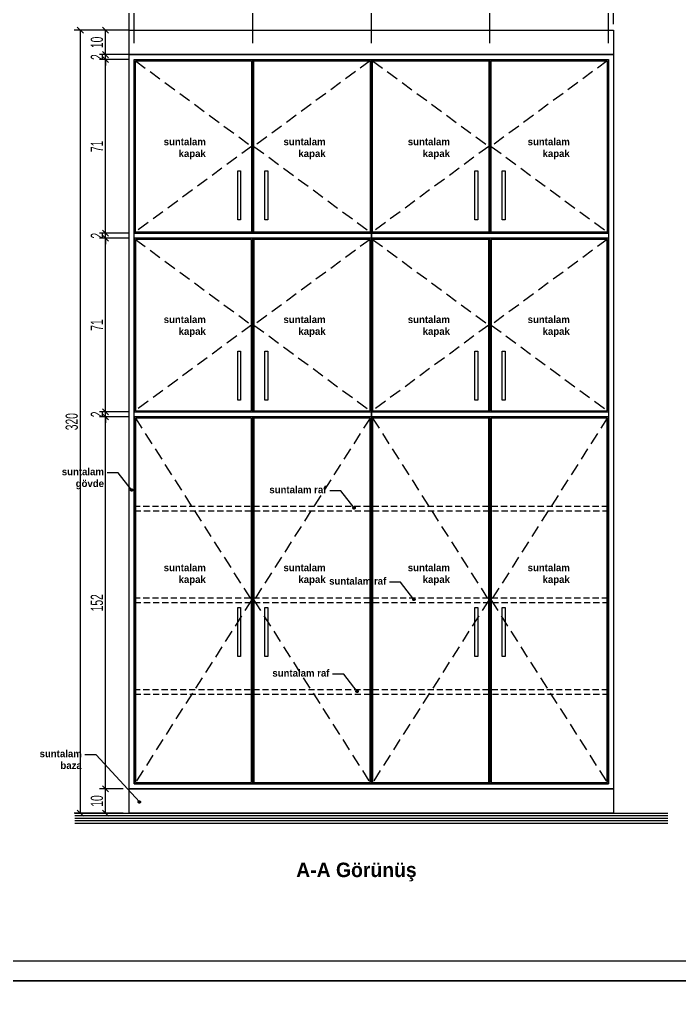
# Model space of a CAD drawing. Header units: millimetres. Extents: x 933584 to 974011, y 4545988 to 4553664.
# Drawn here: x 968864.7 to 969134.7, y 4551651.4 to 4552048.3 of the extents above; entities that cross this region are included whole.
import ezdxf

# ---------------------------------------------------------------- set-up
doc = ezdxf.new("R2010")
doc.units = ezdxf.units.MM
doc.header["$PDMODE"] = 35
for name, pattern in [('( Hidden )', [0.375, 0.25, -0.125]), ('DASHED', [0.75, 0.5, -0.25]), ('HIDDEN', [9.525, 6.35, -3.175])]:
    doc.linetypes.add(name, pattern=pattern)
doc.layers.get('0').update_dxf_attribs({"color": 255})
doc.layers.get('Defpoints').update_dxf_attribs({"color": 8})
for name, color, linetype in [('0-DMS-50', 143, 'Continuous'), ('0-HSL-SLD', 252, 'Continuous'), ('0-LNS-VLF', 11, 'Continuous'), ('0-TXT-NRS', 6, 'Continuous'), ('0-TXT-XBX_20', 3, 'Continuous')]:
    doc.layers.add(name, color=color, linetype=linetype)
doc.styles.add('Century Gothic_B_3', font='GOTHICB.TTF', dxfattribs={"height": 4})
doc.styles.add('dim_romans_50', font='swissl.ttf', dxfattribs={"width": 0.6, "height": 5})
doc.dimstyles.new('ONK_dim 1_50', dxfattribs={"dimscale": 5, "dimtxt": 4, "dimasz": 0.5, "dimexe": 0.5, "dimexo": 0.5, "dimgap": 0.2, "dimtad": 1, "dimdec": 1, "dimrnd": 0.5, "dimzin": 9, "dimtxsty": 'dim_romans_50', "dimblk": 'OBLIQUE', "dimcen": 1, "dimclre": 256, "dimclrt": 256, "dimazin": 2, "dimtfac": 1, "dimtdec": 1, "dimtix": 1, "dimtmove": 2, "dimatfit": 3, "dimldrblk": 'OBLIQUE', "dimfxl": 3, "dimfxlon": 1, "dimarcsym": 0})

# ---------------------------------------------------------------- blocks, each defined once
blk = doc.blocks.new('_Oblique')
at = {"color": 0, "linetype": 'ByBlock', "lineweight": -2}
blk.add_line((-0.5, -0.5), (0.5, 0.5), dxfattribs=at)
blk = doc.blocks.new('*D2498')
at = {"layer": '0-DMS-50', "lineweight": -2}
for p, q in [((968907.13, 4551733.88), (968897.4, 4551733.88)), ((968907.13, 4551723.88), (968897.4, 4551723.88))]:
    blk.add_line(p, q, dxfattribs=at)
at = {"layer": '0-DMS-50', "color": 0, "lineweight": -2}
blk.add_line((968899.9, 4551723.88), (968899.9, 4551733.88), dxfattribs=at)
at = {"layer": 'Defpoints', "color": 0}
for p in [(968899.9, 4551733.88), (968909.63, 4551733.88), (968909.63, 4551723.88)]:
    blk.add_point(p, dxfattribs=at)
at = {"layer": '0-DMS-50', "color": 0, "linetype": 'ByBlock', "lineweight": -2, "xscale": 2.5, "yscale": 2.5, "zscale": 2.5}
for p, rotation in [((968899.9, 4551733.88), 90), ((968899.9, 4551723.88), 270)]:
    blk.add_blockref('_Oblique', p, dxfattribs=dict(at, rotation=rotation))
at = {"layer": '0-DMS-50', "insert": (968896.4, 4551728.88), "char_height": 5, "attachment_point": 5, "rotation": 90, "style": 'dim_romans_50'}
blk.add_mtext('10', dxfattribs=at)
blk = doc.blocks.new('*D2499')
at = {"layer": '0-DMS-50', "lineweight": -2}
for p, q in [((968909.13, 4551885.88), (968897.4, 4551885.88)), ((968907.13, 4551733.88), (968897.4, 4551733.88))]:
    blk.add_line(p, q, dxfattribs=at)
at = {"layer": '0-DMS-50', "color": 0, "lineweight": -2}
blk.add_line((968899.9, 4551733.88), (968899.9, 4551885.88), dxfattribs=at)
at = {"layer": 'Defpoints', "color": 0}
for p in [(968899.9, 4551885.88), (968911.63, 4551885.88), (968909.63, 4551733.88)]:
    blk.add_point(p, dxfattribs=at)
at = {"layer": '0-DMS-50', "color": 0, "linetype": 'ByBlock', "lineweight": -2, "xscale": 2.5, "yscale": 2.5, "zscale": 2.5}
for p, rotation in [((968899.9, 4551885.88), 90), ((968899.9, 4551733.88), 270)]:
    blk.add_blockref('_Oblique', p, dxfattribs=dict(at, rotation=rotation))
at = {"layer": '0-DMS-50', "insert": (968896.4, 4551809.88), "char_height": 5, "attachment_point": 5, "rotation": 90, "style": 'dim_romans_50'}
blk.add_mtext('152', dxfattribs=at)
blk = doc.blocks.new('*D2500')
at = {"layer": '0-DMS-50', "lineweight": -2}
for p, q in [((968909.13, 4551887.88), (968897.4, 4551887.88)), ((968909.13, 4551885.88), (968897.4, 4551885.88))]:
    blk.add_line(p, q, dxfattribs=at)
at = {"layer": '0-DMS-50', "color": 0, "lineweight": -2}
for p, q in [((968899.9, 4551887.88), (968899.9, 4551890.38)), ((968899.9, 4551885.88), (968899.9, 4551887.88)), ((968899.9, 4551885.88), (968899.9, 4551883.38))]:
    blk.add_line(p, q, dxfattribs=at)
at = {"layer": 'Defpoints', "color": 0}
for p in [(968899.9, 4551887.88), (968911.63, 4551887.88), (968911.63, 4551885.88)]:
    blk.add_point(p, dxfattribs=at)
at = {"layer": '0-DMS-50', "color": 0, "linetype": 'ByBlock', "lineweight": -2, "xscale": 2.5, "yscale": 2.5, "zscale": 2.5}
for p, rotation in [((968899.9, 4551887.88), 270), ((968899.9, 4551885.88), 90)]:
    blk.add_blockref('_Oblique', p, dxfattribs=dict(at, rotation=rotation))
at = {"layer": '0-DMS-50', "insert": (968896.4, 4551886.88), "char_height": 5, "attachment_point": 5, "rotation": 90, "style": 'dim_romans_50'}
blk.add_mtext('2', dxfattribs=at)
blk = doc.blocks.new('*D2501')
at = {"layer": '0-DMS-50', "lineweight": -2}
for p, q in [((968909.13, 4551958.88), (968897.4, 4551958.88)), ((968909.13, 4551887.88), (968897.4, 4551887.88))]:
    blk.add_line(p, q, dxfattribs=at)
at = {"layer": '0-DMS-50', "color": 0, "lineweight": -2}
blk.add_line((968899.9, 4551887.88), (968899.9, 4551958.88), dxfattribs=at)
at = {"layer": 'Defpoints', "color": 0}
for p in [(968899.9, 4551958.88), (968911.63, 4551958.88), (968911.63, 4551887.88)]:
    blk.add_point(p, dxfattribs=at)
at = {"layer": '0-DMS-50', "color": 0, "linetype": 'ByBlock', "lineweight": -2, "xscale": 2.5, "yscale": 2.5, "zscale": 2.5}
for p, rotation in [((968899.9, 4551958.88), 90), ((968899.9, 4551887.88), 270)]:
    blk.add_blockref('_Oblique', p, dxfattribs=dict(at, rotation=rotation))
at = {"layer": '0-DMS-50', "insert": (968896.4, 4551923.38), "char_height": 5, "attachment_point": 5, "rotation": 90, "style": 'dim_romans_50'}
blk.add_mtext('71', dxfattribs=at)
blk = doc.blocks.new('*D2502')
at = {"layer": '0-DMS-50', "color": 0, "lineweight": -2}
for p, q in [((968899.9, 4551960.88), (968899.9, 4551963.38)), ((968899.9, 4551958.88), (968899.9, 4551960.88)), ((968899.9, 4551958.88), (968899.9, 4551956.38))]:
    blk.add_line(p, q, dxfattribs=at)
at = {"layer": '0-DMS-50', "lineweight": -2}
for p, q in [((968909.13, 4551960.88), (968897.4, 4551960.88)), ((968909.13, 4551958.88), (968897.4, 4551958.88))]:
    blk.add_line(p, q, dxfattribs=at)
at = {"layer": 'Defpoints', "color": 0}
for p in [(968899.9, 4551960.88), (968911.63, 4551960.88), (968911.63, 4551958.88)]:
    blk.add_point(p, dxfattribs=at)
at = {"layer": '0-DMS-50', "color": 0, "linetype": 'ByBlock', "lineweight": -2, "xscale": 2.5, "yscale": 2.5, "zscale": 2.5}
for p, rotation in [((968899.9, 4551960.88), 270), ((968899.9, 4551958.88), 90)]:
    blk.add_blockref('_Oblique', p, dxfattribs=dict(at, rotation=rotation))
at = {"layer": '0-DMS-50', "insert": (968896.4, 4551959.88), "char_height": 5, "attachment_point": 5, "rotation": 90, "style": 'dim_romans_50'}
blk.add_mtext('2', dxfattribs=at)
blk = doc.blocks.new('*D2503')
at = {"layer": '0-DMS-50', "lineweight": -2}
for p, q in [((968909.13, 4552031.88), (968897.4, 4552031.88)), ((968909.13, 4551960.88), (968897.4, 4551960.88))]:
    blk.add_line(p, q, dxfattribs=at)
at = {"layer": '0-DMS-50', "color": 0, "lineweight": -2}
blk.add_line((968899.9, 4551960.88), (968899.9, 4552031.88), dxfattribs=at)
at = {"layer": 'Defpoints', "color": 0}
for p in [(968899.9, 4552031.88), (968911.63, 4552031.88), (968911.63, 4551960.88)]:
    blk.add_point(p, dxfattribs=at)
at = {"layer": '0-DMS-50', "color": 0, "linetype": 'ByBlock', "lineweight": -2, "xscale": 2.5, "yscale": 2.5, "zscale": 2.5}
for p, rotation in [((968899.9, 4552031.88), 90), ((968899.9, 4551960.88), 270)]:
    blk.add_blockref('_Oblique', p, dxfattribs=dict(at, rotation=rotation))
at = {"layer": '0-DMS-50', "insert": (968896.4, 4551996.38), "char_height": 5, "attachment_point": 5, "rotation": 90, "style": 'dim_romans_50'}
blk.add_mtext('71', dxfattribs=at)
blk = doc.blocks.new('*D2504')
at = {"layer": '0-DMS-50', "lineweight": -2}
for p, q in [((968909.13, 4552033.88), (968897.4, 4552033.88)), ((968909.13, 4552031.88), (968897.4, 4552031.88))]:
    blk.add_line(p, q, dxfattribs=at)
at = {"layer": '0-DMS-50', "color": 0, "lineweight": -2}
for p, q in [((968899.9, 4552033.88), (968899.9, 4552036.38)), ((968899.9, 4552031.88), (968899.9, 4552033.88)), ((968899.9, 4552031.88), (968899.9, 4552029.38))]:
    blk.add_line(p, q, dxfattribs=at)
at = {"layer": 'Defpoints', "color": 0}
for p in [(968899.9, 4552033.88), (968911.63, 4552033.88), (968911.63, 4552031.88)]:
    blk.add_point(p, dxfattribs=at)
at = {"layer": '0-DMS-50', "color": 0, "linetype": 'ByBlock', "lineweight": -2, "xscale": 2.5, "yscale": 2.5, "zscale": 2.5}
for p, rotation in [((968899.9, 4552033.88), 270), ((968899.9, 4552031.88), 90)]:
    blk.add_blockref('_Oblique', p, dxfattribs=dict(at, rotation=rotation))
at = {"layer": '0-DMS-50', "insert": (968896.4, 4552032.88), "char_height": 5, "attachment_point": 5, "rotation": 90, "style": 'dim_romans_50'}
blk.add_mtext('2', dxfattribs=at)
blk = doc.blocks.new('*D2505')
at = {"layer": '0-DMS-50', "lineweight": -2}
for p, q in [((968909.13, 4552043.88), (968897.4, 4552043.88)), ((968909.13, 4552033.88), (968897.4, 4552033.88))]:
    blk.add_line(p, q, dxfattribs=at)
at = {"layer": '0-DMS-50', "color": 0, "lineweight": -2}
blk.add_line((968899.9, 4552033.88), (968899.9, 4552043.88), dxfattribs=at)
at = {"layer": 'Defpoints', "color": 0}
for p in [(968899.9, 4552043.88), (968911.63, 4552043.88), (968911.63, 4552033.88)]:
    blk.add_point(p, dxfattribs=at)
at = {"layer": '0-DMS-50', "color": 0, "linetype": 'ByBlock', "lineweight": -2, "xscale": 2.5, "yscale": 2.5, "zscale": 2.5}
for p, rotation in [((968899.9, 4552043.88), 90), ((968899.9, 4552033.88), 270)]:
    blk.add_blockref('_Oblique', p, dxfattribs=dict(at, rotation=rotation))
at = {"layer": '0-DMS-50', "insert": (968896.4, 4552038.88), "char_height": 5, "attachment_point": 5, "rotation": 90, "style": 'dim_romans_50'}
blk.add_mtext('10', dxfattribs=at)
blk = doc.blocks.new('*D2506')
at = {"layer": '0-DMS-50', "lineweight": -2}
for p, q in [((968904.62, 4552043.88), (968887.12, 4552043.88)), ((968904.62, 4551723.88), (968887.12, 4551723.88))]:
    blk.add_line(p, q, dxfattribs=at)
at = {"layer": '0-DMS-50', "color": 0, "lineweight": -2}
blk.add_line((968889.62, 4552043.88), (968889.62, 4551723.88), dxfattribs=at)
at = {"layer": 'Defpoints', "color": 0}
for p in [(968909.63, 4552043.88), (968889.62, 4551723.88), (968909.63, 4551723.88)]:
    blk.add_point(p, dxfattribs=at)
at = {"layer": '0-DMS-50', "color": 0, "linetype": 'ByBlock', "lineweight": -2, "xscale": 2.5, "yscale": 2.5, "zscale": 2.5}
for p, rotation in [((968889.62, 4552043.88), 90), ((968889.62, 4551723.88), 270)]:
    blk.add_blockref('_Oblique', p, dxfattribs=dict(at, rotation=rotation))
at = {"layer": '0-DMS-50', "insert": (968886.12, 4551883.88), "char_height": 5, "attachment_point": 5, "rotation": 90, "style": 'dim_romans_50'}
blk.add_mtext('320', dxfattribs=at)
blk = doc.blocks.new('*D2507')
at = {"layer": '0-DMS-50', "color": 0, "lineweight": -2}
for p, q in [((968909.63, 4552053.51), (968907.13, 4552053.51)), ((968909.63, 4552053.51), (968911.63, 4552053.51)), ((968911.63, 4552053.51), (968914.13, 4552053.51))]:
    blk.add_line(p, q, dxfattribs=at)
at = {"layer": '0-DMS-50', "lineweight": -2}
for p, q in [((968909.63, 4552038.51), (968909.63, 4552056.01)), ((968911.63, 4552038.51), (968911.63, 4552056.01))]:
    blk.add_line(p, q, dxfattribs=at)
at = {"layer": 'Defpoints', "color": 0}
for p in [(968911.63, 4552053.51), (968909.63, 4552033.88), (968911.63, 4552033.88)]:
    blk.add_point(p, dxfattribs=at)
at = {"layer": '0-DMS-50', "color": 0, "linetype": 'ByBlock', "lineweight": -2, "xscale": 2.5, "yscale": 2.5, "zscale": 2.5}
blk.add_blockref('_Oblique', (968909.63, 4552053.51), dxfattribs=at)
at = {"layer": '0-DMS-50', "color": 0, "linetype": 'ByBlock', "lineweight": -2, "xscale": 2.5, "yscale": 2.5, "zscale": 2.5, "rotation": 180}
blk.add_blockref('_Oblique', (968911.63, 4552053.51), dxfattribs=at)
at = {"layer": '0-DMS-50', "insert": (968910.63, 4552057.01), "char_height": 5, "attachment_point": 5, "style": 'dim_romans_50'}
blk.add_mtext('2', dxfattribs=at)
blk = doc.blocks.new('*D2508')
at = {"layer": '0-DMS-50', "lineweight": -2}
for p, q in [((968911.63, 4552038.51), (968911.63, 4552056.01)), ((968960.13, 4552038.51), (968960.13, 4552056.01))]:
    blk.add_line(p, q, dxfattribs=at)
at = {"layer": '0-DMS-50', "color": 0, "lineweight": -2}
blk.add_line((968911.63, 4552053.51), (968960.13, 4552053.51), dxfattribs=at)
at = {"layer": 'Defpoints', "color": 0}
for p in [(968960.13, 4552053.51), (968911.63, 4552033.88), (968960.13, 4552031.88)]:
    blk.add_point(p, dxfattribs=at)
at = {"layer": '0-DMS-50', "color": 0, "linetype": 'ByBlock', "lineweight": -2, "xscale": 2.5, "yscale": 2.5, "zscale": 2.5, "rotation": 180}
blk.add_blockref('_Oblique', (968911.63, 4552053.51), dxfattribs=at)
at = {"layer": '0-DMS-50', "color": 0, "linetype": 'ByBlock', "lineweight": -2, "xscale": 2.5, "yscale": 2.5, "zscale": 2.5}
blk.add_blockref('_Oblique', (968960.13, 4552053.51), dxfattribs=at)
at = {"layer": '0-DMS-50', "insert": (968935.88, 4552057.49), "char_height": 5, "attachment_point": 5, "style": 'dim_romans_50'}
blk.add_mtext('48,5', dxfattribs=at)
blk = doc.blocks.new('*D2509')
at = {"layer": '0-DMS-50', "lineweight": -2}
for p, q in [((968960.13, 4552038.51), (968960.13, 4552056.01)), ((969008.63, 4552038.51), (969008.63, 4552056.01))]:
    blk.add_line(p, q, dxfattribs=at)
at = {"layer": '0-DMS-50', "color": 0, "lineweight": -2}
blk.add_line((968960.13, 4552053.51), (969008.63, 4552053.51), dxfattribs=at)
at = {"layer": 'Defpoints', "color": 0}
for p in [(969008.63, 4552053.51), (968960.13, 4552031.88), (969008.63, 4552031.88)]:
    blk.add_point(p, dxfattribs=at)
at = {"layer": '0-DMS-50', "color": 0, "linetype": 'ByBlock', "lineweight": -2, "xscale": 2.5, "yscale": 2.5, "zscale": 2.5, "rotation": 180}
blk.add_blockref('_Oblique', (968960.13, 4552053.51), dxfattribs=at)
at = {"layer": '0-DMS-50', "color": 0, "linetype": 'ByBlock', "lineweight": -2, "xscale": 2.5, "yscale": 2.5, "zscale": 2.5}
blk.add_blockref('_Oblique', (969008.63, 4552053.51), dxfattribs=at)
at = {"layer": '0-DMS-50', "insert": (968984.38, 4552057.49), "char_height": 5, "attachment_point": 5, "style": 'dim_romans_50'}
blk.add_mtext('48,5', dxfattribs=at)
blk = doc.blocks.new('*D2511')
at = {"layer": '0-DMS-50', "lineweight": -2}
for p, q in [((968909.63, 4552048.21), (968909.63, 4552065.71)), ((969107.63, 4552048.21), (969107.63, 4552065.71))]:
    blk.add_line(p, q, dxfattribs=at)
at = {"layer": '0-DMS-50', "color": 0, "lineweight": -2}
blk.add_line((969107.63, 4552063.21), (968909.63, 4552063.21), dxfattribs=at)
at = {"layer": 'Defpoints', "color": 0}
for p in [(968909.63, 4552063.21), (968909.63, 4552043.88), (969107.63, 4552043.88)]:
    blk.add_point(p, dxfattribs=at)
at = {"layer": '0-DMS-50', "color": 0, "linetype": 'ByBlock', "lineweight": -2, "xscale": 2.5, "yscale": 2.5, "zscale": 2.5, "rotation": 180}
blk.add_blockref('_Oblique', (968909.63, 4552063.21), dxfattribs=at)
at = {"layer": '0-DMS-50', "color": 0, "linetype": 'ByBlock', "lineweight": -2, "xscale": 2.5, "yscale": 2.5, "zscale": 2.5}
blk.add_blockref('_Oblique', (969107.63, 4552063.21), dxfattribs=at)
at = {"layer": '0-DMS-50', "insert": (969008.63, 4552066.71), "char_height": 5, "attachment_point": 5, "style": 'dim_romans_50'}
blk.add_mtext('198', dxfattribs=at)
blk = doc.blocks.new('*D2512')
at = {"layer": '0-DMS-50', "lineweight": -2}
for p, q in [((969008.63, 4552038.51), (969008.63, 4552056.01)), ((969057.13, 4552038.51), (969057.13, 4552056.01))]:
    blk.add_line(p, q, dxfattribs=at)
at = {"layer": '0-DMS-50', "color": 0, "lineweight": -2}
blk.add_line((969008.63, 4552053.51), (969057.13, 4552053.51), dxfattribs=at)
at = {"layer": 'Defpoints', "color": 0}
for p in [(969057.13, 4552053.51), (969008.63, 4552031.88), (969057.13, 4552031.88)]:
    blk.add_point(p, dxfattribs=at)
at = {"layer": '0-DMS-50', "color": 0, "linetype": 'ByBlock', "lineweight": -2, "xscale": 2.5, "yscale": 2.5, "zscale": 2.5, "rotation": 180}
blk.add_blockref('_Oblique', (969008.63, 4552053.51), dxfattribs=at)
at = {"layer": '0-DMS-50', "color": 0, "linetype": 'ByBlock', "lineweight": -2, "xscale": 2.5, "yscale": 2.5, "zscale": 2.5}
blk.add_blockref('_Oblique', (969057.13, 4552053.51), dxfattribs=at)
at = {"layer": '0-DMS-50', "insert": (969032.88, 4552057.49), "char_height": 5, "attachment_point": 5, "style": 'dim_romans_50'}
blk.add_mtext('48,5', dxfattribs=at)
blk = doc.blocks.new('*D2513')
at = {"layer": '0-DMS-50', "lineweight": -2}
for p, q in [((969057.13, 4552038.51), (969057.13, 4552056.01)), ((969105.63, 4552038.51), (969105.63, 4552056.01))]:
    blk.add_line(p, q, dxfattribs=at)
at = {"layer": '0-DMS-50', "color": 0, "lineweight": -2}
blk.add_line((969057.13, 4552053.51), (969105.63, 4552053.51), dxfattribs=at)
at = {"layer": 'Defpoints', "color": 0}
for p in [(969105.63, 4552053.51), (969057.13, 4552031.88), (969105.63, 4552031.88)]:
    blk.add_point(p, dxfattribs=at)
at = {"layer": '0-DMS-50', "color": 0, "linetype": 'ByBlock', "lineweight": -2, "xscale": 2.5, "yscale": 2.5, "zscale": 2.5, "rotation": 180}
blk.add_blockref('_Oblique', (969057.13, 4552053.51), dxfattribs=at)
at = {"layer": '0-DMS-50', "color": 0, "linetype": 'ByBlock', "lineweight": -2, "xscale": 2.5, "yscale": 2.5, "zscale": 2.5}
blk.add_blockref('_Oblique', (969105.63, 4552053.51), dxfattribs=at)
at = {"layer": '0-DMS-50', "insert": (969081.38, 4552057.49), "char_height": 5, "attachment_point": 5, "style": 'dim_romans_50'}
blk.add_mtext('48,5', dxfattribs=at)
blk = doc.blocks.new('*D2514')
at = {"layer": '0-DMS-50', "color": 0, "lineweight": -2}
for p, q in [((969105.63, 4552053.51), (969103.13, 4552053.51)), ((969105.63, 4552053.51), (969107.63, 4552053.51)), ((969107.63, 4552053.51), (969110.13, 4552053.51))]:
    blk.add_line(p, q, dxfattribs=at)
at = {"layer": '0-DMS-50', "lineweight": -2}
for p, q in [((969105.63, 4552038.51), (969105.63, 4552056.01)), ((969107.63, 4552046.38), (969107.63, 4552056.01))]:
    blk.add_line(p, q, dxfattribs=at)
at = {"layer": 'Defpoints', "color": 0}
for p in [(969107.63, 4552053.51), (969107.63, 4552043.88), (969105.63, 4552031.88)]:
    blk.add_point(p, dxfattribs=at)
at = {"layer": '0-DMS-50', "color": 0, "linetype": 'ByBlock', "lineweight": -2, "xscale": 2.5, "yscale": 2.5, "zscale": 2.5}
blk.add_blockref('_Oblique', (969105.63, 4552053.51), dxfattribs=at)
at = {"layer": '0-DMS-50', "color": 0, "linetype": 'ByBlock', "lineweight": -2, "xscale": 2.5, "yscale": 2.5, "zscale": 2.5, "rotation": 180}
blk.add_blockref('_Oblique', (969107.63, 4552053.51), dxfattribs=at)
at = {"layer": '0-DMS-50', "insert": (969106.63, 4552057.01), "char_height": 5, "attachment_point": 5, "style": 'dim_romans_50'}
blk.add_mtext('2', dxfattribs=at)

msp = doc.modelspace()

# ---------------------------------------------------------------- hatches: boundary and pattern name
at = {"layer": '0-LNS-VLF', "linetype": 'HIDDEN', "ltscale": 0.5}
h = msp.add_hatch(color=256, dxfattribs=at)
h.dxf.hatch_style = 1
edge = h.paths.add_edge_path()
edge.add_arc((968910.6, 4551855.97), 0.467, 0, 360)
h = msp.add_hatch(color=256, dxfattribs=at)
h.dxf.hatch_style = 1
edge = h.paths.add_edge_path()
edge.add_arc((969001.57, 4551848.62), 0.467, 0, 360)
h = msp.add_hatch(color=256, dxfattribs=at)
h.dxf.hatch_style = 1
edge = h.paths.add_edge_path()
edge.add_arc((969026.02, 4551811.26), 0.467, 0, 360)
h = msp.add_hatch(color=256, dxfattribs=at)
h.dxf.hatch_style = 1
edge = h.paths.add_edge_path()
edge.add_arc((969002.8, 4551773.67), 0.467, 0, 360)
h = msp.add_hatch(color=256, dxfattribs=at)
h.dxf.hatch_style = 1
edge = h.paths.add_edge_path()
edge.add_arc((968913.76, 4551728.48), 0.467, 0, 360)

# ---------------------------------------------------------------- linework, layer by layer
at = {"color": 0}
for points in [[(968501.03, 4552255.4), (969341.03, 4552255.4), (969341.03, 4551655.4), (968501.03, 4551655.4)], [(968509.03, 4552247.4), (969333.03, 4552247.4), (969333.03, 4551663.4), (968509.03, 4551663.4)], [(968501.03, 4551655.4), (969341.03, 4551655.4), (969341.03, 4551055.4), (968501.03, 4551055.4)]]:
    msp.add_lwpolyline(points, close=True, dxfattribs=at)
for points in [[(968887.34, 4551723.88), (969129.93, 4551723.88)], [(968887.34, 4551722.88), (969129.93, 4551722.88)], [(968887.34, 4551721.88), (969129.93, 4551721.88)], [(968887.34, 4551720.88), (969129.93, 4551720.88)], [(968887.34, 4551719.88), (969129.93, 4551719.88)]]:
    msp.add_lwpolyline(points)
at = {"layer": '0-DMS-50'}
for points in [[(968960.13, 4551960.88), (968911.63, 4551960.88), (968911.63, 4552031.88), (968960.13, 4552031.88)], [(968959.63, 4551961.38), (968912.13, 4551961.38), (968912.13, 4552031.38), (968959.63, 4552031.38)], [(968960.13, 4552031.88), (969008.63, 4552031.88), (969008.63, 4551960.88), (968960.13, 4551960.88)], [(968960.63, 4552031.38), (969008.13, 4552031.38), (969008.13, 4551961.38), (968960.63, 4551961.38)], [(969057.13, 4551960.88), (969008.63, 4551960.88), (969008.63, 4552031.88), (969057.13, 4552031.88)], [(969056.63, 4551961.38), (969009.13, 4551961.38), (969009.13, 4552031.38), (969056.63, 4552031.38)], [(969057.13, 4552031.88), (969105.63, 4552031.88), (969105.63, 4551960.88), (969057.13, 4551960.88)], [(969057.63, 4552031.38), (969105.13, 4552031.38), (969105.13, 4551961.38), (969057.63, 4551961.38)], [(968953.98, 4551986.34), (968955.13, 4551986.34), (968955.13, 4551966.34), (968953.98, 4551966.34)], [(968965.13, 4551986.34), (968966.29, 4551986.34), (968966.29, 4551966.34), (968965.13, 4551966.34)], [(969050.98, 4551986.34), (969052.13, 4551986.34), (969052.13, 4551966.34), (969050.98, 4551966.34)], [(969062.13, 4551986.34), (969063.29, 4551986.34), (969063.29, 4551966.34), (969062.13, 4551966.34)], [(968960.13, 4551958.88), (968911.63, 4551958.88), (968911.63, 4551887.88), (968960.13, 4551887.88)], [(968959.63, 4551958.38), (968912.13, 4551958.38), (968912.13, 4551888.38), (968959.63, 4551888.38)], [(968960.13, 4551887.88), (969008.63, 4551887.88), (969008.63, 4551958.88), (968960.13, 4551958.88)], [(968960.63, 4551888.38), (969008.13, 4551888.38), (969008.13, 4551958.38), (968960.63, 4551958.38)], [(969057.13, 4551958.88), (969008.63, 4551958.88), (969008.63, 4551887.88), (969057.13, 4551887.88)], [(969056.63, 4551958.38), (969009.13, 4551958.38), (969009.13, 4551888.38), (969056.63, 4551888.38)], [(969057.13, 4551887.88), (969105.63, 4551887.88), (969105.63, 4551958.88), (969057.13, 4551958.88)], [(969057.63, 4551888.38), (969105.13, 4551888.38), (969105.13, 4551958.38), (969057.63, 4551958.38)], [(968953.98, 4551912.71), (968955.13, 4551912.71), (968955.13, 4551892.71), (968953.98, 4551892.71)], [(968965.13, 4551912.71), (968966.29, 4551912.71), (968966.29, 4551892.71), (968965.13, 4551892.71)], [(969050.98, 4551912.71), (969052.13, 4551912.71), (969052.13, 4551892.71), (969050.98, 4551892.71)], [(969062.13, 4551912.71), (969063.29, 4551912.71), (969063.29, 4551892.71), (969062.13, 4551892.71)], [(968960.13, 4551885.88), (968911.63, 4551885.88), (968911.63, 4551735.88), (968960.13, 4551735.88)], [(968959.63, 4551885.38), (968912.13, 4551885.38), (968912.13, 4551736.38), (968959.63, 4551736.38)], [(968960.13, 4551735.88), (969008.63, 4551735.88), (969008.63, 4551885.88), (968960.13, 4551885.88)], [(968960.63, 4551736.38), (969008.13, 4551736.38), (969008.13, 4551885.38), (968960.63, 4551885.38)], [(969057.13, 4551885.88), (969008.63, 4551885.88), (969008.63, 4551735.88), (969057.13, 4551735.88)], [(969056.63, 4551885.38), (969009.13, 4551885.38), (969009.13, 4551736.38), (969056.63, 4551736.38)], [(969057.13, 4551735.88), (969105.63, 4551735.88), (969105.63, 4551810.88), (969105.63, 4551885.88), (969057.13, 4551885.88)], [(969057.63, 4551736.38), (969105.13, 4551736.38), (969105.13, 4551885.38), (969057.63, 4551885.38)], [(968953.98, 4551807.88), (968955.13, 4551807.88), (968955.13, 4551787.88), (968953.98, 4551787.88)], [(968965.13, 4551807.88), (968966.29, 4551807.88), (968966.29, 4551787.88), (968965.13, 4551787.88)], [(969050.98, 4551807.88), (969052.13, 4551807.88), (969052.13, 4551787.88), (969050.98, 4551787.88)], [(969062.13, 4551807.88), (969063.29, 4551807.88), (969063.29, 4551787.88), (969062.13, 4551787.88)]]:
    msp.add_lwpolyline(points, close=True, dxfattribs=at)
for points in [[(968911.63, 4551960.88), (969008.63, 4551960.88)], [(969008.63, 4551958.88), (968911.63, 4551958.88)], [(969008.63, 4551960.88), (969105.63, 4551960.88)], [(969105.63, 4551958.88), (969008.63, 4551958.88)], [(968911.63, 4551887.88), (969008.63, 4551887.88)], [(969008.63, 4551887.88), (969105.63, 4551887.88)], [(969008.63, 4551885.88), (968911.63, 4551885.88)], [(969105.63, 4551885.88), (969008.63, 4551885.88)]]:
    msp.add_lwpolyline(points, dxfattribs=at)
at = {"layer": '0-DMS-50', "linetype": '( Hidden )', "ltscale": 10}
for points in [[(968911.63, 4551849.38), (969105.63, 4551849.38), (969105.63, 4551847.38), (968911.63, 4551847.38)], [(968911.63, 4551811.88), (969105.63, 4551811.88), (969105.63, 4551809.88), (968911.63, 4551809.88)], [(968911.63, 4551774.38), (969105.63, 4551774.38), (969105.63, 4551772.38), (968911.63, 4551772.38)]]:
    msp.add_lwpolyline(points, close=True, dxfattribs=at)
at = {"layer": '0-HSL-SLD', "linetype": 'DASHED', "ltscale": 10}
for points in [[(968912.13, 4552031.38), (968959.63, 4551996.38), (968912.13, 4551961.38)], [(969008.13, 4552031.38), (968960.63, 4551996.38), (969008.13, 4551961.38)], [(969009.13, 4552031.38), (969056.63, 4551996.38), (969009.13, 4551961.38)], [(969105.13, 4552031.38), (969057.63, 4551996.38), (969105.13, 4551961.38)], [(968912.13, 4551958.38), (968959.63, 4551923.38), (968912.13, 4551888.38)], [(969008.13, 4551958.38), (968960.63, 4551923.38), (969008.13, 4551888.38)], [(969009.13, 4551958.38), (969056.63, 4551923.38), (969009.13, 4551888.38)], [(969105.13, 4551958.38), (969057.63, 4551923.38), (969105.13, 4551888.38)], [(968912.13, 4551885.38), (968959.63, 4551810.88), (968912.13, 4551736.38)], [(969008.13, 4551885.38), (968960.63, 4551810.88), (969008.13, 4551736.38)], [(969009.13, 4551885.38), (969056.63, 4551810.88), (969009.13, 4551736.38)], [(969105.13, 4551885.38), (969057.63, 4551810.88), (969105.13, 4551736.38)]]:
    msp.add_lwpolyline(points, dxfattribs=at)
at = {"layer": '0-LNS-VLF', "ltscale": 0.5}
for points in [[(968910.6, 4551855.97), (968905.16, 4551862.99), (968900.61, 4551862.99)], [(969001.57, 4551848.62), (968996.14, 4551855.64), (968991.59, 4551855.64)], [(969026.02, 4551811.26), (969020.58, 4551818.29), (969016.03, 4551818.29)], [(969002.8, 4551773.67), (968997.36, 4551780.69), (968992.81, 4551780.69)], [(968913.76, 4551728.48), (968896.07, 4551747.75), (968891.52, 4551747.75)]]:
    msp.add_lwpolyline(points, dxfattribs=at)
at = {"layer": '0-LNS-VLF', "linetype": 'HIDDEN', "ltscale": 0.5}
for centre in [(968910.6, 4551855.97), (969001.57, 4551848.62), (969026.02, 4551811.26), (969002.8, 4551773.67), (968913.76, 4551728.48)]:
    msp.add_circle(centre, 0.467, dxfattribs=at)
at = {"layer": '0-TXT-NRS'}
for points in [[(968909.63, 4551733.88), (968909.63, 4552043.88), (969107.63, 4552043.88), (969107.63, 4551733.88), (968909.63, 4551733.88)], [(968909.63, 4552043.88), (969107.63, 4552043.88), (969107.63, 4552033.88), (968909.63, 4552033.88)], [(968909.63, 4552033.88), (969107.63, 4552033.88), (969107.63, 4551733.88), (968909.63, 4551733.88)], [(968911.63, 4552031.88), (969008.63, 4552031.88), (969008.63, 4551735.88), (968911.63, 4551735.88)], [(969008.63, 4552031.88), (969105.63, 4552031.88), (969105.63, 4551735.88), (969008.63, 4551735.88)], [(968909.63, 4551733.88), (969107.63, 4551733.88), (969107.63, 4551723.88), (968909.63, 4551723.88)]]:
    msp.add_lwpolyline(points, close=True, dxfattribs=at)

# ---------------------------------------------------------------- texts
at = {"layer": '0-LNS-VLF', "linetype": 'HIDDEN', "ltscale": 0.5, "char_height": 2.9364, "width": 95.455, "attachment_point": 1, "line_spacing_factor": 0.984502, "style": 'Century Gothic_B_3'}
for s, insert in [('\\pxqr;{\\fFranklin Gothic Book|b1|i0|c162|p34;suntalam \\Pkapak}', (968845.49, 4551999.77)), ('\\pxqr;{\\fFranklin Gothic Book|b1|i0|c162|p34;suntalam \\Pkapak}', (968894.49, 4551999.77)), ('\\pxqr;{\\fFranklin Gothic Book|b1|i0|c162|p34;suntalam \\Pkapak}', (968945.33, 4551999.77)), ('\\pxqr;{\\fFranklin Gothic Book|b1|i0|c162|p34;suntalam \\Pkapak}', (968994.33, 4551999.77)), ('\\pxqr;{\\fFranklin Gothic Book|b1|i0|c162|p34;suntalam \\Pkapak}', (968845.49, 4551927.12)), ('\\pxqr;{\\fFranklin Gothic Book|b1|i0|c162|p34;suntalam \\Pkapak}', (968894.49, 4551927.12)), ('\\pxqr;{\\fFranklin Gothic Book|b1|i0|c162|p34;suntalam \\Pkapak}', (968945.33, 4551927.12)), ('\\pxqr;{\\fFranklin Gothic Book|b1|i0|c162|p34;suntalam \\Pkapak}', (968994.33, 4551927.12)), ('\\pxqr;{\\fFranklin Gothic Book|b1|i0|c162|p34;suntalam \\Pgövde}', (968803.84, 4551864.93)), ('\\pxqr;{\\fFranklin Gothic Book|b1|i0|c162|p34;suntalam raf \\P}', (968894.81, 4551857.58)), ('\\pxqr;{\\fFranklin Gothic Book|b1|i0|c162|p34;suntalam \\Pkapak}', (968845.49, 4551825.71)), ('\\pxqr;{\\fFranklin Gothic Book|b1|i0|c162|p34;suntalam \\Pkapak}', (968894.49, 4551825.71)), ('\\pxqr;{\\fFranklin Gothic Book|b1|i0|c162|p34;suntalam \\Pkapak}', (968945.33, 4551825.71)), ('\\pxqr;{\\fFranklin Gothic Book|b1|i0|c162|p34;suntalam \\Pkapak}', (968994.33, 4551825.71)), ('\\pxqr;{\\fFranklin Gothic Book|b1|i0|c162|p34;suntalam raf \\P}', (968919.26, 4551820.23)), ('\\pxqr;{\\fFranklin Gothic Book|b1|i0|c162|p34;suntalam raf \\P}', (968896.04, 4551782.64)), ('\\pxqr;{\\fFranklin Gothic Book|b1|i0|c162|p34;suntalam \\Pbaza}', (968794.75, 4551749.7))]:
    msp.add_mtext(s, dxfattribs=dict(at, insert=insert))
at = {"layer": '0-TXT-XBX_20', "color": 0, "insert": (968887.21, 4551703.69), "char_height": 5.9199, "width": 230.6396, "attachment_point": 1, "rotation": 0, "line_spacing_factor": 0.984502, "style": 'Century Gothic_B_3'}
msp.add_mtext('\\pxqc;{\\fFranklin Gothic Book|b1|i0|c162|p34;A-A Görünüş}', dxfattribs=at)

# ---------------------------------------------------------------- dimensions: what is measured, and where the dimension line sits
at = {"layer": '0-DMS-50'}
dim = msp.add_linear_dim(base=(968909.63, 4552063.21), p1=(969107.63, 4552043.88), p2=(968909.63, 4552043.88), dimstyle='ONK_dim 1_50', dxfattribs=at)
dim.commit()
dim.dimension.update_dxf_attribs({"geometry": '*D2511', "text_midpoint": (969008.63, 4552066.71)})
for p1, p2, distance, picture, middle in [((968909.63, 4552033.88), (968911.63, 4552033.88), 19.63, '*D2507', (968910.63, 4552057.01)), ((968909.63, 4552043.88), (968909.63, 4551723.88), -20.01, '*D2506', (968886.12, 4551883.88)), ((968909.63, 4551723.88), (968909.63, 4551733.88), 9.73, '*D2498', (968896.4, 4551728.88))]:
    dim = msp.add_aligned_dim(p1=p1, p2=p2, distance=distance, dimstyle='ONK_dim 1_50', dxfattribs=at)
    dim.commit()
    dim.dimension.update_dxf_attribs({"geometry": picture, "text_midpoint": middle})
for base, p1, p2, angle, picture, middle in [((968960.13, 4552053.51), (968911.63, 4552033.88), (968960.13, 4552031.88), 180, '*D2508', (968935.88, 4552057.49)), ((969008.63, 4552053.51), (968960.13, 4552031.88), (969008.63, 4552031.88), 180, '*D2509', (968984.38, 4552057.49)), ((969057.13, 4552053.51), (969008.63, 4552031.88), (969057.13, 4552031.88), 180, '*D2512', (969032.88, 4552057.49)), ((969105.63, 4552053.51), (969057.13, 4552031.88), (969105.63, 4552031.88), 180, '*D2513', (969081.38, 4552057.49)), ((969107.63, 4552053.51), (969105.63, 4552031.88), (969107.63, 4552043.88), 180, '*D2514', (969106.63, 4552057.01)), ((968899.9, 4552043.88), (968911.63, 4552033.88), (968911.63, 4552043.88), 270, '*D2505', (968896.4, 4552038.88)), ((968899.9, 4552033.88), (968911.63, 4552031.88), (968911.63, 4552033.88), 270, '*D2504', (968896.4, 4552032.88)), ((968899.9, 4552031.88), (968911.63, 4551960.88), (968911.63, 4552031.88), 270, '*D2503', (968896.4, 4551996.38)), ((968899.9, 4551960.88), (968911.63, 4551958.88), (968911.63, 4551960.88), 270, '*D2502', (968896.4, 4551959.88)), ((968899.9, 4551958.88), (968911.63, 4551887.88), (968911.63, 4551958.88), 270, '*D2501', (968896.4, 4551923.38)), ((968899.9, 4551887.88), (968911.63, 4551885.88), (968911.63, 4551887.88), 270, '*D2500', (968896.4, 4551886.88)), ((968899.9, 4551885.88), (968909.63, 4551733.88), (968911.63, 4551885.88), 270, '*D2499', (968896.4, 4551809.88))]:
    dim = msp.add_linear_dim(base=base, p1=p1, p2=p2, angle=angle, dimstyle='ONK_dim 1_50', dxfattribs=at)
    dim.commit()
    dim.dimension.update_dxf_attribs({"geometry": picture, "text_midpoint": middle})

doc.saveas('drawing.dxf')
